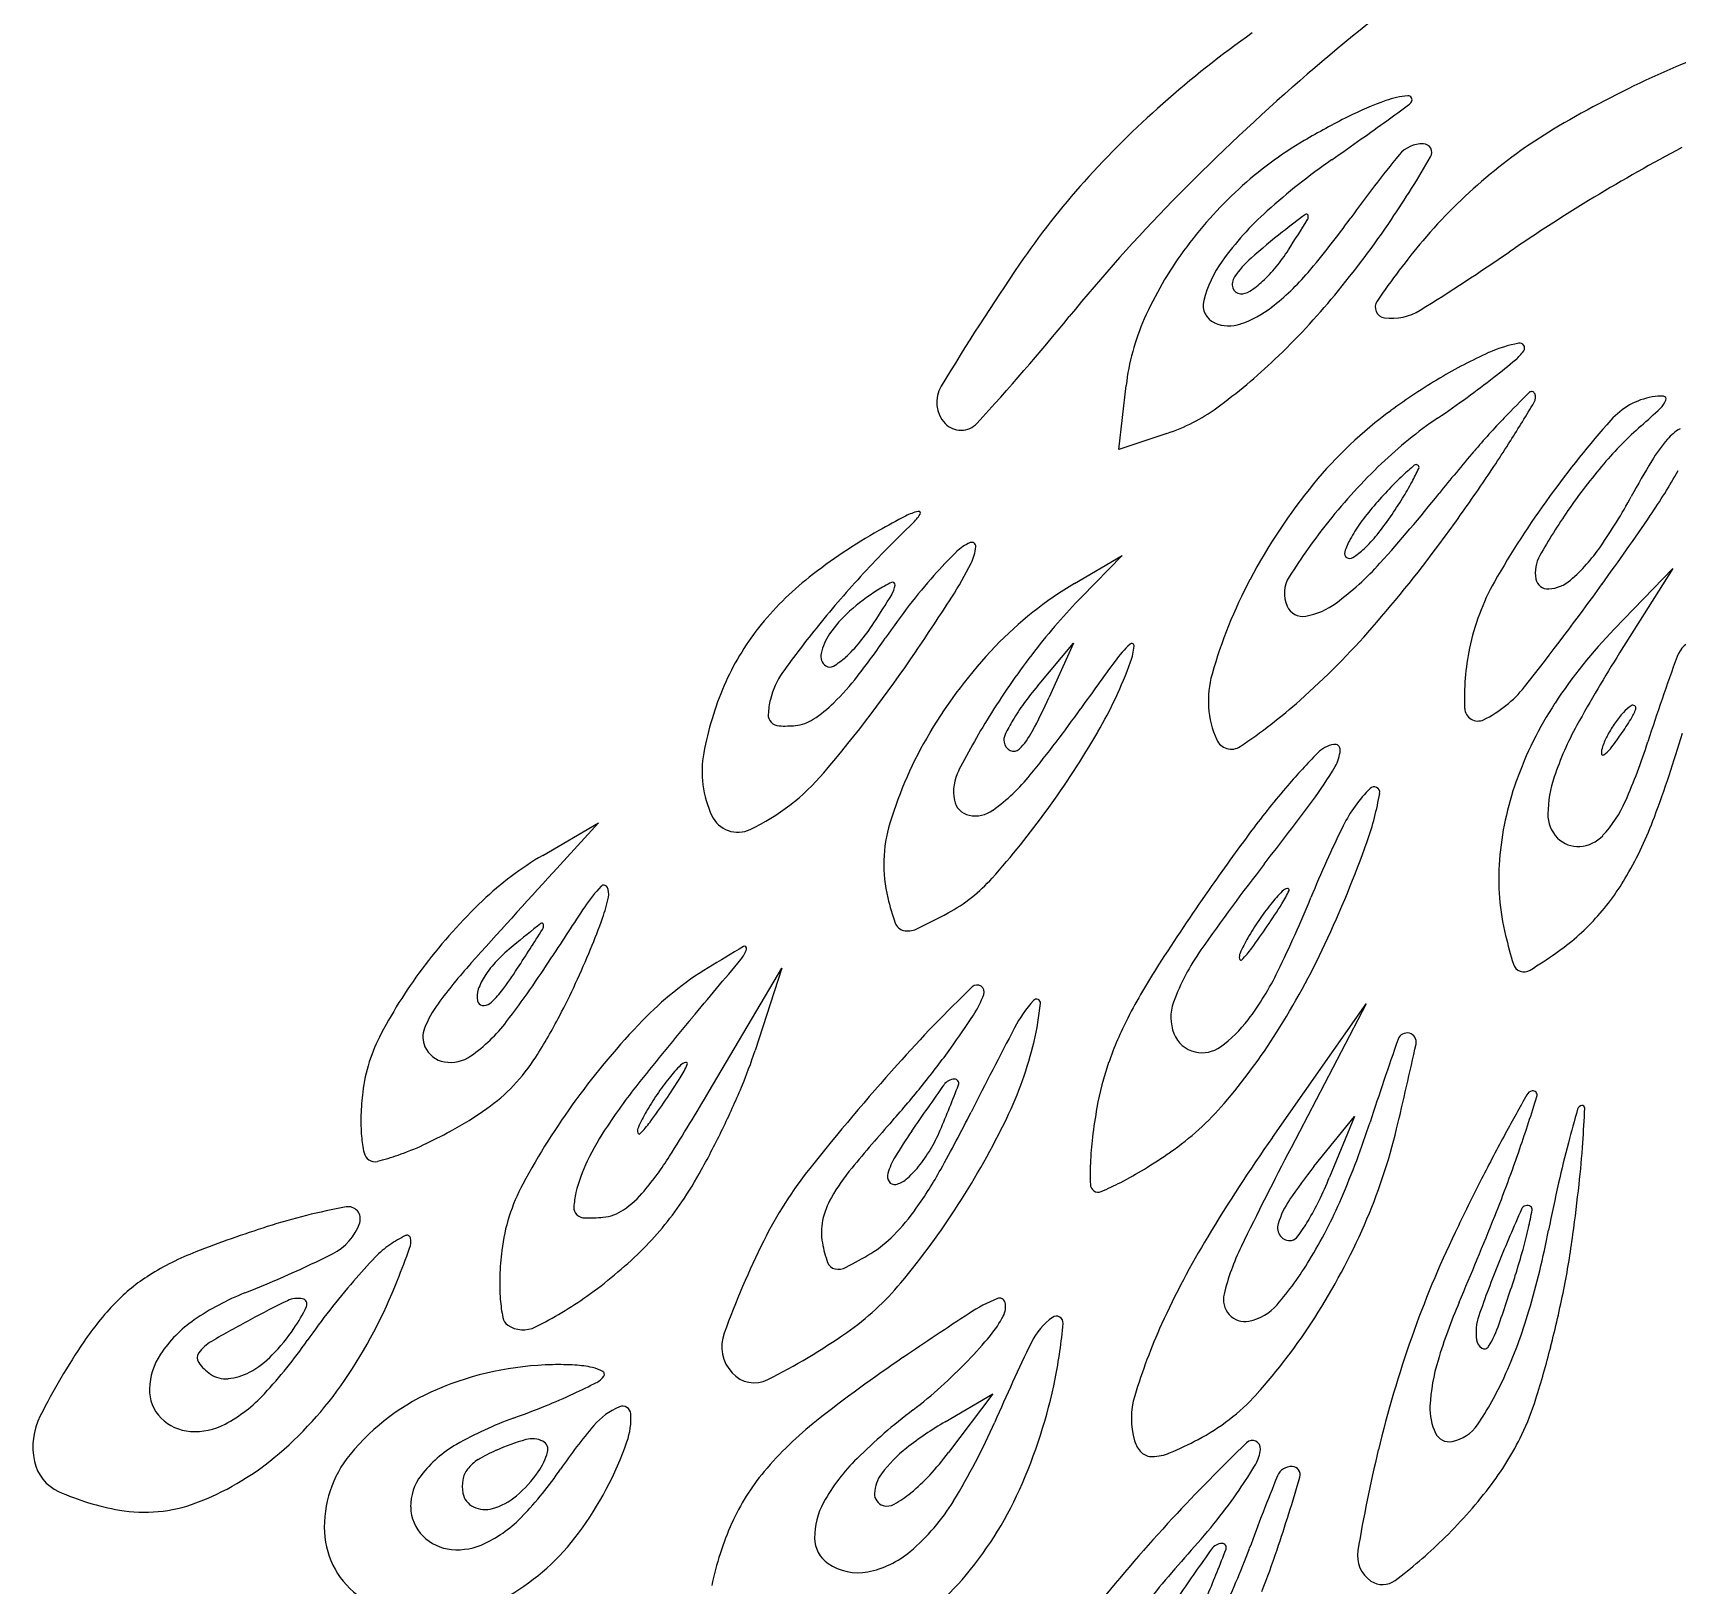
# Model space of a CAD drawing. Header units: millimetres. Extents: x 56222 to 3066687, y -650199 to -121287.
# Drawn here: x 140371.832 to 140376.061, y -185738.383 to -185734.393 of the extents above; entities that cross this region are included whole.
import ezdxf

# ---------------------------------------------------------------- set-up
doc = ezdxf.new("R2010")
doc.units = ezdxf.units.MM
doc.header["$MEASUREMENT"] = 0
doc.layers.add('$TD_AUDIT_GENERATED_(A0BDF17)', color=32, linetype='Continuous', lineweight=30)

msp = doc.modelspace()

# ---------------------------------------------------------------- linework, layer by layer
at = {"layer": '$TD_AUDIT_GENERATED_(A0BDF17)', "linetype": 'Continuous', "lineweight": 25, "ltscale": 2}
for p, q in [((140374.625, -185735.4636), (140374.6437, -185735.2991)), ((140374.7486, -185735.4224), (140374.625, -185735.4636)), ((140374.5111, -185735.8082), (140374.6332, -185735.7361)), ((140374.6332, -185735.7361), (140374.5296, -185735.8423)), ((140375.8988, -185735.9253), (140376.0496, -185735.7692)), ((140376.0496, -185735.7692), (140375.9127, -185735.9866)), ((140374.4157, -185736.0718), (140374.5082, -185735.9616)), ((140374.5082, -185735.9616), (140374.4457, -185736.1002)), ((140373.1434, -185736.5073), (140373.2866, -185736.4237)), ((140373.2866, -185736.4237), (140373.17, -185736.5513)), ((140373.5716, -185737.1131), (140373.7583, -185736.7968)), ((140373.7583, -185736.7968), (140373.6895, -185737.0089)), ((140375.0198, -185737.2322), (140375.2608, -185736.8886)), ((140375.2608, -185736.8886), (140375.0677, -185737.259)), ((140375.1268, -185737.3073), (140375.2308, -185737.1788)), ((140375.2308, -185737.1788), (140375.1667, -185737.3347)), ((140374.1784, -185737.9633), (140374.3006, -185737.8913)), ((140374.3006, -185737.8913), (140374.1868, -185738.0427))]:
    msp.add_line(p, q, dxfattribs=at)
for centre, radius, start, end in [((140378.5668, -185738.5023), 5.2897, 126.9718, 131.3629), ((140376.5043, -185736.5701), 2.6649, 125.1997, 131.5196), ((140377.1028, -185736.9207), 2.6553, 108.7879, 120.4933), ((140378.8328, -185738.8045), 5.6924, 131.3629, 135.6372), ((140375.3867, -185734.7753), 0.2218, 94.8394, 109.8181), ((140375.3688, -185734.5644), 0.0102, 325.6368, 94.8394), ((140376.3953, -185736.447), 2.5005, 131.5197, 138.0403), ((140375.6168, -185735.4141), 0.9008, 109.8181, 116.5702), ((140363.7005, -185718.6209), 19.7684, 305.97785, 306.17999), ((140375.3529, -185734.5535), 0.0294, 306.1798, 325.6366), ((140376.0592, -185736.2985), 1.8897, 116.5702, 120.4497), ((140371.0963, -185728.8085), 7.1793, 305.3352, 305.97783), ((140376.4439, -185735.8019), 1.3569, 120.4934, 139.8376), ((140375.6042, -185735.5246), 0.9919, 120.4497, 132.551), ((140367.8203, -185724.1877), 12.8436, 304.91945, 305.33519), ((140375.4054, -185734.7542), 0.0766, 87.8562, 140.7946), ((140375.4074, -185734.7), 0.0224, 329.9862, 87.8562), ((140376.1748, -185736.155), 1.7514, 124.9194, 131.8468), ((140377.9657, -185736.8428), 3.3808, 140.7946, 144.2664), ((140373.135, -185733.3873), 2.6467, 325.8716, 329.9862), ((140378.1932, -185738.6914), 4.5309, 117.9001, 124.4706), ((140376.031, -185736.1194), 2.0105, 138.0403, 145.7194), ((140375.6574, -185735.5825), 1.0705, 132.5511, 143.9797), ((140377.9305, -185737.922), 4.4302, 135.6372, 140.7952), ((140375.5375, -185735.4434), 0.7962, 131.8468, 144.3366), ((140378.3667, -185739.1587), 5.397, 127.1869, 127.9723), ((140364.7813, -185728.4062), 12.1861, 327.51938, 327.95093), ((140375.1074, -185734.8626), 0.00447, 18.2242, 127.1868), ((140375.0987, -185734.8655), 0.0136, 327.951, 18.2245), ((140373.4633, -185733.6034), 2.1658, 319.5555, 324.2663), ((140373.2242, -185733.4478), 2.539, 320.3937, 325.8717), ((140376.079, -185736.2276), 1.6789, 127.9723, 131.5637), ((140376.8438, -185736.1393), 1.8801, 139.8376, 145.7803), ((140375.5736, -185735.5216), 0.967, 143.9797, 155.9729), ((140375.139, -185735.1675), 0.2621, 131.5637, 145.7303), ((140374.6741, -185734.7038), 0.4589, 320.7449, 327.5194), ((140372.2724, -185730.0672), 5.93, 301.83072, 304.47056), ((140380.0843, -185738.8824), 6.9159, 145.71946, 148.81164), ((140375.1369, -185735.1559), 0.3031, 144.3365, 165.6696), ((140374.759, -185734.7732), 0.3493, 312.4315, 320.7449), ((140374.6383, -185734.605), 0.6218, 307.6279, 319.5555), ((140374.9497, -185735.0386), 0.033, 145.7302, 196.9157), ((140374.9386, -185735.042), 0.0213, 196.9158, 267.4476), ((140374.9394, -185735.0227), 0.0407, 267.4476, 303.4207), ((140374.8159, -185734.8354), 0.265, 303.4206, 312.4316), ((140374.8909, -185735.0931), 0.0491, 165.6697, 246.6309), ((140374.8457, -185734.8741), 0.2822, 289.1355, 307.6279), ((140373.7066, -185733.847), 1.9128, 313.6199, 320.3938), ((140375.3121, -185735.0976), 0.0277, 145.7803, 262.4788), ((140369.6412, -185731.1603), 6.2672, 317.47917, 320.79522), ((140375.2222, -185735.3649), 0.5822, 155.9729, 173.5101), ((140374.908, -185735.0535), 0.0923, 246.631, 289.1355), ((140375.3267, -185734.9873), 0.139, 262.4788, 301.8307), ((140376.0812, -185736.3373), 1.2311, 114.2267, 120.8242), ((140375.7154, -185735.5242), 0.3395, 100.4837, 114.2267), ((140375.5735, -185735.1466), 0.1122, 309.7615, 325.7303), ((140375.6559, -185735.2027), 0.0126, 325.7302, 100.4837), ((140374.0059, -185734.161), 1.479, 306.0931, 313.62), ((140374.1421, -185733.4262), 2.3503, 308.0108, 309.7615), ((140374.2358, -185735.342), 0.0794, 148.8116, 223.5015), ((140376.2719, -185736.6569), 1.6033, 120.8242, 126.2365), ((140374.1544, -185733.4419), 2.3303, 305.8971, 308.0108), ((140375.6865, -185735.3231), 0.00855, 24.0128, 134.3146), ((140374.5993, -185734.975), 0.4716, 288.4517, 306.0932), ((140373.6638, -185732.7641), 3.167, 304.2177, 305.8971), ((140377.5142, -185737.195), 2.6247, 134.3147, 136.3119), ((140370.7227, -185732.3576), 5.7976, 327.86138, 329.01531), ((140375.672, -185735.3296), 0.0245, 329.0154, 24.0127), ((140376.0299, -185735.5118), 0.1865, 100.2298, 138.4013), ((140374.7488, -185734.0161), 1.8465, 311.3201, 313.4079), ((140376.0172, -185735.4411), 0.1147, 85.6682, 100.2299), ((140375.9781, -185735.3157), 0.0577, 313.4079, 338.9622), ((140376.0253, -185735.3339), 0.00715, 338.9621, 85.6682), ((140374.2189, -185735.3581), 0.0561, 223.5016, 317.4792), ((140375.9662, -185736.2398), 1.0861, 126.2365, 140.687), ((140376.0719, -185736.3052), 1.1153, 124.2176, 133.7681), ((140377.1157, -185736.8143), 2.0736, 136.312, 139.5247), ((140377.8331, -185737.1127), 2.5978, 138.4013, 143.9707), ((140372.8503, -185733.6942), 3.2849, 325.4303, 327.8614), ((140376.6, -185736.1218), 0.9571, 131.32, 139.5073), ((140376.3441, -185735.7045), 0.408, 139.0693, 148.7527), ((140376.138, -185735.5258), 0.1352, 121.1178, 139.0693), ((140378.9358, -185738.3676), 4.4664, 139.5247, 141.3347), ((140376.3559, -185736.6017), 1.5259, 133.768, 141.3185), ((140375.9834, -185736.2073), 0.9234, 130.4091, 132.8677), ((140374.6309, -185735.1506), 0.8465, 332.098, 334.7156), ((140375.3897, -185735.5099), 0.00756, 55.7302, 130.4092), ((140375.3902, -185735.5092), 0.00672, 334.7157, 55.7301), ((140376.9744, -185736.4415), 1.4494, 139.5073, 145.5064), ((140377.7955, -185736.5852), 2.1057, 148.7527, 151.6228), ((140374.6919, -185734.7418), 1.5761, 325.5506, 330.4983), ((140376.2748, -185736.4924), 1.4849, 140.6871, 152.1177), ((140376.3418, -185736.5277), 1.4036, 136.7054, 139.0714), ((140375.8555, -185736.0695), 0.7354, 132.8677, 136.7054), ((140374.76, -185735.2189), 0.7004, 328.1303, 332.0979), ((140370.6467, -185732.1757), 5.9611, 323.87407, 325.4302), ((140375.7928, -185736.0516), 0.6769, 139.0713, 143.946), ((140372.322, -185733.0755), 4.004, 317.9761, 321.3347), ((140374.1904, -185734.8648), 1.3711, 325.7302, 328.1303), ((140377.6095, -185736.95), 2.3213, 143.9707, 150.4102), ((140374.7525, -185734.9414), 1.3528, 325.1971, 331.6228), ((140376.0365, -185737.6939), 2.8166, 133.5893, 137.2477), ((140375.2334, -185737.8409), 2.4911, 117.6761, 119.477), ((140374.1354, -185735.7474), 0.1272, 101.9982, 117.6762), ((140374.0062, -185735.5611), 0.1279, 313.5893, 327.3156), ((140374.1099, -185735.6276), 0.00473, 327.3158, 101.9984), ((140376.3634, -185736.6077), 1.5355, 141.3184, 147.8754), ((140375.5208, -185735.8536), 0.3404, 143.9459, 152.098), ((140374.7719, -185735.261), 0.6675, 320.7969, 325.7302), ((140377.0722, -185736.5087), 1.5681, 145.5064, 150.485), ((140368.4274, -185730.4444), 9.173, 324.2062, 325.55057), ((140374.7091, -185736.9133), 1.4256, 119.477, 128.1314), ((140375.4093, -185735.7946), 0.2143, 152.098, 161.5885), ((140375.0147, -185735.4591), 0.3541, 312.8676, 320.7969), ((140372.7595, -185733.7179), 3.3452, 318.8001, 323.8741), ((140375.1193, -185736.6494), 1.2974, 134.6957, 138.3742), ((140374.2872, -185735.8083), 0.1142, 112.8576, 134.6957), ((140374.2468, -185735.7127), 0.0104, 354.3803, 112.8576), ((140374.1372, -185735.7019), 0.1206, 333.431, 354.3803), ((140375.218, -185735.7309), 0.0127, 161.5885, 235.7302), ((140375.0935, -185735.5439), 0.2383, 304.051, 312.8677), ((140375.785, -185735.78), 0.089, 150.485, 190.7301), ((140375.4844, -185735.4501), 0.4616, 310.8689, 325.1971), ((140373.4062, -185735.3363), 0.9379, 327.2729, 333.431), ((140374.7292, -185735.2447), 0.7637, 306.5143, 317.976), ((140375.2189, -185735.7296), 0.0143, 235.7303, 304.0511), ((140374.3079, -185736.4023), 0.7759, 128.1314, 141.7778), ((140375.925, -185737.5908), 2.6647, 137.2477, 141.0614), ((140374.1639, -185736.0761), 0.2974, 114.4746, 122.4763), ((140374.0433, -185735.8113), 0.00636, 353.7103, 114.4746), ((140373.9888, -185735.8053), 0.0611, 328.202, 353.7103), ((140375.2384, -185736.7552), 1.4567, 138.3743, 142.284), ((140374.9941, -185736.6265), 0.9502, 120.5535, 136.3066), ((140376.0689, -185736.3835), 1.252, 152.1177, 164.1285), ((140375.1308, -185735.8338), 0.0801, 147.8753, 204.0128), ((140376.0974, -185736.0914), 0.5824, 150.4102, 168.4067), ((140369.7147, -185731.3726), 7.5859, 321.70501, 324.20621), ((140375.7285, -185735.7907), 0.0315, 190.7302, 273.8316), ((140375.7243, -185735.7273), 0.095, 273.8316, 310.8688), ((140374.3066, -185736.3004), 0.5632, 122.4763, 131.6324), ((140371.0644, -185733.9922), 3.502, 326.804, 328.202), ((140375.529, -185736.9799), 1.8241, 142.284, 145.587), ((140368.5539, -185732.218), 6.7058, 325.83014, 327.27283), ((140375.6884, -185736.9725), 1.6187, 135.7142, 142.262), ((140375.0737, -185735.7101), 0.1846, 279.9823, 306.5144), ((140374.1427, -185736.116), 0.3165, 131.6324, 145.7302), ((140375.0981, -185735.8484), 0.0442, 204.0127, 279.9823), ((140374.2216, -185736.3343), 0.666, 141.7778, 156.6673), ((140375.8395, -185737.5217), 2.5549, 141.0614, 144.4714), ((140374.0036, -185736.0212), 0.1482, 145.7302, 167.0206), ((140372.3821, -185734.8242), 1.9904, 322.1078, 325.587), ((140373.4838, -185735.5751), 0.6108, 321.0306, 326.8039), ((140373.696, -185734.5377), 2.1006, 311.6101, 318.8001), ((140376.8345, -185736.8291), 1.3009, 135.9947, 146.7446), ((140373.8887, -185735.9947), 0.0303, 167.0205, 235.7302), ((140371.0821, -185733.9342), 3.6502, 319.7004, 325.8301), ((140373.7047, -185735.7539), 0.3266, 311.806, 321.0307), ((140375.1975, -185736.8208), 1.2316, 136.3067, 149.2758), ((140375.9593, -185737.1822), 1.9613, 142.262, 147.932), ((140374.868, -185736.193), 0.3136, 133.0908, 143.7426), ((140374.658, -185735.9685), 0.00623, 354.724, 133.0906), ((140374.5018, -185735.9541), 0.1631, 340.0065, 354.7241), ((140376.1548, -185736.1032), 0.6411, 168.4066, 182.3368), ((140379.0692, -185737.974), 3.7301, 147.8043, 151.1222), ((140376.1239, -185736.0188), 0.0674, 104.1606, 159.8999), ((140373.8818, -185736.0049), 0.018, 235.7302, 300.6779), ((140373.7885, -185735.8475), 0.201, 300.678, 311.8059), ((140382.4023, -185741.7189), 9.6571, 143.74273, 144.63654), ((140373.599, -185735.6256), 1.1238, 329.8599, 340.0065), ((140381.3339, -185737.9254), 5.6153, 159.8998, 162.27), ((140374.3486, -185736.3891), 0.8044, 156.6673, 169.5923), ((140373.9204, -185736.1514), 0.1967, 144.4714, 166.7238), ((140373.4316, -185735.641), 0.6605, 314.1888, 322.1078), ((140375.0474, -185736.6014), 0.8243, 140.0253, 143.9698), ((140375.1029, -185736.1088), 0.2478, 164.1285, 204.0127), ((140375.4314, -185735.8866), 0.3019, 295.8135, 321.705), ((140373.9463, -185736.1575), 0.2234, 166.7238, 176.6911), ((140373.6393, -185735.8546), 0.3626, 303.4567, 314.1888), ((140374.8404, -185736.4508), 0.5683, 143.9698, 149.1821), ((140373.0319, -185735.4631), 1.5507, 332.0982, 335.7394), ((140374.158, -185735.0579), 1.4049, 303.6707, 311.6101), ((140376.5325, -185736.6311), 0.9398, 146.7447, 160.4616), ((140373.7501, -185736.1462), 0.0269, 176.691, 224.019), ((140373.7842, -185736.0739), 0.0997, 275.4204, 303.4566), ((140376.018, -185737.219), 2.0306, 147.932, 152.7341), ((140374.7817, -185736.4158), 0.5, 149.1821, 154.0082), ((140371.9023, -185734.267), 3.2185, 320.8233, 324.6366), ((140375.5481, -185736.1279), 0.0338, 182.3368, 295.8135), ((140376.1307, -185736.3268), 0.2799, 138.0715, 145.0226), ((140375.2582, -185735.7358), 0.8029, 325.0226, 328.3214), ((140376.0012, -185736.2104), 0.1058, 123.7023, 138.0715), ((140375.8224, -185736.0839), 0.14, 328.3214, 340.3359), ((140375.9469, -185736.129), 0.00801, 54.1442, 123.7023), ((140375.9473, -185736.1285), 0.00738, 340.3358, 54.1442), ((140373.7529, -185736.1435), 0.0307, 224.019, 267.2508), ((140373.7656, -185735.878), 0.2965, 267.2508, 275.4204), ((140375.0458, -185736.7307), 1.0551, 149.2759, 163.1122), ((140374.3601, -185736.2103), 0.0309, 154.0081, 190.7302), ((140374.2351, -185736.1002), 0.1892, 314.9602, 332.0982), ((140372.5588, -185735.0217), 2.3266, 323.9723, 329.8598), ((140376.5068, -185736.5608), 0.8038, 151.1221, 161.4838), ((140376.0797, -185736.3029), 0.2239, 151.7831, 160.3359), ((140376.1524, -185736.3419), 0.3064, 145.0226, 151.7832), ((140375.1853, -185735.6847), 0.8919, 322.0839, 325.0225), ((140372.7575, -185735.2015), 3.462, 339.5897, 343.3594), ((140373.8196, -185736.2919), 0.2665, 169.5923, 205.1456), ((140374.3599, -185736.2103), 0.0307, 190.7302, 242.8603), ((140374.3549, -185736.2201), 0.0197, 242.8603, 314.9602), ((140374.9141, -185736.193), 0.0411, 204.0128, 303.6707), ((140376.3382, -185737.4254), 1.6855, 135.525, 139.3413), ((140375.1929, -185736.3009), 0.0805, 100.7302, 135.525), ((140375.1805, -185736.2355), 0.0139, 355.1659, 100.7302), ((140375.0937, -185736.2281), 0.101, 329.7933, 355.166), ((140375.9182, -185736.2452), 0.0524, 160.336, 180.2644), ((140375.8697, -185736.2454), 0.00391, 180.2642, 303.702), ((140375.8314, -185736.188), 0.0729, 303.7023, 322.0838), ((140374.4897, -185735.7372), 1.5702, 336.3395, 342.2699), ((140374.3839, -185735.8149), 0.9223, 323.2168, 329.7932), ((140373.4327, -185735.9276), 0.5681, 295.4714, 319.7003), ((140374.3187, -185736.3432), 0.1188, 152.7341, 190.7301), ((140374.0023, -185735.9782), 0.5096, 305.9354, 320.8233), ((140376.7189, -185737.7524), 2.1874, 139.3413, 143.2462), ((140376.3887, -185736.58), 0.7872, 160.4616, 175.5457), ((140376.0462, -185736.4065), 0.3181, 161.4838, 178.8829), ((140374.2499, -185736.3562), 0.0488, 190.7302, 258.0751), ((140366.4933, -185729.9156), 10.7744, 322.13088, 323.21674), ((140375.5272, -185736.592), 0.3628, 134.9088, 153.6417), ((140374.5837, -185736.2287), 0.7219, 340.3856, 350.5078), ((140375.2813, -185736.3453), 0.0146, 350.5077, 134.9088), ((140375.6397, -185736.241), 0.3147, 316.8172, 336.3395), ((140373.6452, -185736.3738), 0.0739, 205.1456, 295.4714), ((140374.2558, -185736.3281), 0.0775, 258.0751, 305.9353), ((140372.5994, -185735.0512), 2.2765, 318.2985, 323.9722), ((140375.8143, -185736.402), 0.0861, 178.8828, 224.8295), ((140375.0679, -185736.0612), 0.9968, 330.065, 339.5897), ((140374.3864, -185736.5305), 0.366, 163.1122, 193.5855), ((140379.4845, -185739.8178), 5.6392, 143.2463, 145.1716), ((140377.6793, -185737.6583), 2.7646, 153.6417, 157.8346), ((140375.8044, -185736.3956), 0.0889, 274.0428, 316.8172), ((140372.4489, -185735.4679), 2.9882, 334.9094, 340.3856), ((140375.8054, -185736.4108), 0.0736, 224.8295, 274.0428), ((140373.564, -185737.228), 0.8345, 120.2659, 133.6271), ((140379.2777, -185739.8569), 5.4203, 142.1308, 145.028), ((140376.2221, -185736.5671), 0.6201, 175.5457, 193.5854), ((140397.0303, -185758.3599), 32.3254, 137.57242, 138.13208), ((140373.3005, -185736.5928), 0.00926, 28.1231, 136.621), ((140373.9872, -185736.2877), 0.4177, 298.3858, 318.2985), ((140375.3883, -185736.2457), 0.6271, 317.5601, 330.0649), ((140373.9484, -185737.6314), 1.3917, 133.6271, 142.736), ((140373.589, -185736.8654), 0.4061, 136.6209, 146.2023), ((140372.9306, -185736.5361), 0.3898, 340.1423, 348.4198), ((140373.2747, -185736.6066), 0.0386, 348.4198, 28.123), ((140374.6309, -185736.4714), 0.6175, 193.5856, 199.8483), ((140380.5186, -185740.5373), 6.8989, 145.17168, 147.08669), ((140375.308, -185736.8637), 0.3727, 134.828, 141.6312), ((140372.3252, -185735.4771), 3.0167, 333.89, 337.8346), ((140374.8357, -185736.4993), 0.2472, 327.5836, 336.6324), ((140375.0641, -185736.6183), 0.0267, 102.403, 134.8281), ((140375.0592, -185736.5959), 0.00369, 336.6325, 102.4031), ((140380.0544, -185741.1932), 8.1864, 146.20231, 147.28106), ((140371.4705, -185736.0088), 1.9422, 337.6254, 340.1424), ((140373.3262, -185735.0647), 1.8079, 295.4747, 298.3858), ((140375.5909, -185737.0877), 0.7335, 141.6312, 145.7301), ((140373.2445, -185735.4889), 2.1321, 325.7302, 327.5836), ((140375.3952, -185736.252), 0.6178, 304.9135, 317.56), ((140378.5414, -185743.4709), 8.6762, 128.51339, 129.11568), ((140353.3939, -185724.0024), 23.4775, 326.97672, 327.26595), ((140373.1413, -185736.6854), 0.00422, 10.7303, 128.5135), ((140373.1279, -185736.6879), 0.0179, 327.2658, 10.7302), ((140374.0785, -185736.6708), 0.0302, 199.8482, 255.9624), ((140374.083, -185736.6529), 0.0486, 255.9624, 295.4747), ((140375.5909, -185737.0877), 0.7335, 145.7303, 149.8292), ((140373.2445, -185735.4888), 2.1321, 323.8768, 325.7302), ((140373.3679, -185737.1084), 0.4758, 129.1157, 136.0036), ((140371.2373, -185735.9128), 2.1944, 335.1193, 337.6255), ((140375.7605, -185740.3538), 4.1787, 120.1839, 121.6318), ((140373.5914, -185736.7235), 0.08, 320.1957, 342.1539), ((140373.6623, -185736.7464), 0.0055, 342.1542, 120.1841), ((140375.3208, -185737.0891), 0.5916, 145.0281, 159.795), ((140375.279, -185736.9063), 0.3727, 149.8292, 156.6324), ((140374.767, -185736.6), 0.2472, 314.828, 323.8768), ((140373.2991, -185735.866), 2.0493, 327.6444, 334.9093), ((140376.8665, -185736.4113), 1.283, 193.5855, 197.0081), ((140373.8721, -185737.5733), 1.2958, 142.736, 152.0122), ((140373.9862, -185737.7069), 1.3806, 138.1321, 143.6491), ((140373.2093, -185736.9553), 0.2554, 136.0037, 146.9768), ((140371.0723, -185735.4227), 2.4896, 322.6123, 327.2811), ((140342.521, -185710.8327), 40.5238, 319.91978, 320.19572), ((140376.0598, -185737.6513), 1.5876, 147.0868, 152.7877), ((140374.9614, -185736.7691), 0.0267, 156.6323, 189.0574), ((140374.9387, -185736.7727), 0.00369, 189.0573, 314.8279), ((140375.6664, -185736.7784), 0.028, 197.0081, 250.4917), ((140374.9216, -185735.5734), 1.4452, 301.771, 304.9134), ((140373.1342, -185736.9065), 0.1659, 146.9767, 160.5845), ((140372.1297, -185736.1804), 1.1318, 323.3544, 326.9768), ((140371.4128, -185735.9942), 2.0009, 332.4334, 335.1193), ((140374.0213, -185737.5304), 0.8627, 121.6318, 136.041), ((140374.3315, -185736.4604), 0.7824, 323.13, 333.89), ((140375.6669, -185736.7769), 0.0297, 250.4918, 301.771), ((140373.0316, -185736.8704), 0.0571, 160.5844, 190.7302), ((140372.8953, -185736.7499), 0.1775, 309.1156, 323.3545), ((140376.7288, -185739.4343), 3.5856, 133.7767, 138.2207), ((140374.2606, -185736.8585), 0.0182, 339.7476, 133.7768), ((140374.0265, -185736.7721), 0.2677, 326.9351, 339.7475), ((140374.6692, -185737.1151), 0.3531, 138.2824, 152.2384), ((140374.4132, -185736.8869), 0.0102, 354.2711, 138.2824), ((140373.0988, -185737.0537), 0.2787, 143.6491, 158.4817), ((140372.9901, -185736.8782), 0.0149, 190.7302, 260.9324), ((140372.9917, -185736.8684), 0.0248, 260.9324, 309.1158), ((140371.9505, -185736.2749), 1.3943, 327.4286, 332.4334), ((140372.5346, -185735.8008), 2.0479, 324.0753, 326.9351), ((140373.6832, -185736.8136), 0.7438, 346.6284, 354.2711), ((140374.8716, -185736.9238), 0.1129, 159.7951, 201.5867), ((140372.8966, -185736.974), 0.0614, 158.4817, 204.0127), ((140372.7156, -185736.6784), 0.4215, 305.2454, 322.6124), ((140374.8051, -185738.2862), 1.9515, 136.041, 143.8689), ((140379.4645, -185741.9203), 7.7593, 139.91973, 141.48365), ((140387.2749, -185743.7505), 14.5985, 152.23842, 153.19456), ((140375.4413, -185737.3333), 0.8921, 152.7877, 160.7885), ((140374.6933, -185736.7318), 0.33, 305.8756, 323.13), ((140373.6962, -185736.1176), 1.5793, 319.4236, 327.6443), ((140375.3661, -185736.988), 0.0244, 75.3495, 160.7623), ((140375.3663, -185736.9871), 0.0235, 347.6908, 75.3495), ((140373.1088, -185737.1677), 0.4314, 152.0122, 173.0746), ((140372.9022, -185736.9716), 0.0675, 204.0127, 260.2642), ((140372.3137, -185735.6408), 2.3207, 321.1405, 324.0753), ((140373.4695, -185736.7628), 0.9635, 334.1736, 346.6284), ((140374.8389, -185736.9367), 0.0778, 201.5868, 256.7238), ((140374.8396, -185736.934), 0.0805, 256.7238, 305.8756), ((140385.6508, -185740.5772), 10.9174, 160.76225, 161.93979), ((140364.8078, -185734.6832), 10.8304, 346.50646, 347.69087), ((140372.9062, -185736.9482), 0.0912, 260.2641, 305.2455), ((140372.7112, -185736.7609), 0.4917, 316.5365, 327.4285), ((140373.7606, -185737.3109), 0.3727, 134.828, 141.6312), ((140373.2883, -185736.9465), 0.2472, 327.5836, 336.6324), ((140373.5167, -185737.0655), 0.0267, 102.403, 134.8281), ((140373.5118, -185737.0431), 0.00369, 336.6325, 102.4031), ((140372.5694, -185736.6457), 1.1775, 337.1492, 342.0342), ((140378.5632, -185741.0733), 6.0455, 138.22065, 141.52318), ((140375.3106, -185737.2877), 0.7538, 160.7884, 169.8669), ((140374.6881, -185738.1187), 1.6547, 141.4836, 146.4048), ((140374.0435, -185737.5349), 0.7335, 141.6312, 145.7301), ((140371.6971, -185735.9361), 2.1321, 325.7302, 327.5836), ((140374.2032, -185737.1167), 0.0342, 91.8496, 144.4515), ((140374.2024, -185737.0934), 0.0109, 338.9258, 91.8495), ((140373.3488, -185737.1968), 0.6732, 173.0745, 178.1597), ((140372.7433, -185736.7913), 0.4474, 304.9976, 316.5366), ((140374.0435, -185737.5349), 0.7335, 145.7303, 149.8292), ((140367.5945, -185733.5847), 6.9409, 327.82642, 329.44534), ((140371.5721, -185736.2254), 2.2598, 334.1501, 337.1492), ((140372.1623, -185735.5188), 2.5152, 318.3776, 321.1405), ((140379.4707, -185740.8808), 6.5085, 144.4514, 145.73023), ((140370.6593, -185735.7281), 3.808, 337.0402, 338.9258), ((140385.0574, -185742.3491), 10.7408, 150.88273, 151.48571), ((140371.3199, -185735.7655), 4.5869, 340.9742, 342.7347), ((140375.6912, -185737.1322), 0.0198, 100.7302, 150.8827), ((140375.6896, -185737.1236), 0.011, 342.7347, 100.7302), ((140373.1248, -185737.1896), 0.4491, 178.1598, 185.0472), ((140372.4229, -185736.3336), 1.0062, 298.7012, 304.9976), ((140374.756, -185738.2504), 1.8908, 143.8688, 151.6358), ((140373.7316, -185737.3535), 0.3727, 149.8292, 156.6324), ((140371.6971, -185735.9361), 2.1321, 323.8768, 325.7302), ((140370.5379, -185735.2941), 4.1535, 330.893, 333.1946), ((140375.9232, -185737.3972), 1.376, 169.8669, 173.0842), ((140374.3391, -185736.6681), 0.7329, 304.8282, 319.4236), ((140380.9362, -185738.6158), 5.3341, 164.1608, 165.1206), ((140375.818, -185737.1637), 0.0138, 100.7304, 164.1609), ((140375.8166, -185737.1567), 0.00672, 357.141, 100.7302), ((140370.9676, -185736.9146), 4.8618, 356.0943, 357.141), ((140372.3478, -185736.1965), 1.1625, 294.8344, 298.7013), ((140373.9882, -185737.6538), 0.8146, 146.4047, 153.7352), ((140373.414, -185737.2163), 0.0267, 156.6323, 189.0574), ((140373.2196, -185737.0472), 0.2472, 314.828, 323.8768), ((140371.5912, -185736.2346), 2.2386, 331.1447, 334.15), ((140377.3736, -185740.1493), 4.4562, 138.3776, 140.442), ((140375.2323, -185737.9928), 1.3796, 145.7302, 149.008), ((140373.7834, -185737.0516), 0.4151, 329.3242, 337.0402), ((140372.4426, -185736.2659), 2.1043, 327.2283, 334.1736), ((140373.0887, -185736.4809), 2.2957, 336.7231, 341.9398), ((140373.9077, -185736.8668), 1.4722, 336.3743, 346.5065), ((140373.0309, -185737.1979), 0.3548, 185.0472, 192.0294), ((140372.5333, -185736.5974), 0.7208, 289.3025, 294.8344), ((140373.3913, -185737.2199), 0.00369, 189.0573, 314.8279), ((140375.3595, -185737.3289), 0.8082, 173.0841, 177.8766), ((140378.6889, -185739.8045), 4.4809, 144.967, 148.8664), ((140384.6804, -185742.2682), 10.8395, 152.47604, 153.98129), ((140379.5908, -185739.3792), 4.5196, 151.4858, 153.1627), ((140372.0049, -185736.0017), 3.8624, 338.223, 340.9742), ((140378.3593, -185737.9311), 2.6678, 165.1206, 167.4007), ((140373.2427, -185737.0699), 2.5814, 353.7006, 356.0943), ((140372.7122, -185737.2658), 0.029, 192.0294, 235.7302), ((140372.7115, -185737.2669), 0.0277, 235.7303, 284.328), ((140372.5598, -185736.6731), 0.6405, 284.3279, 289.3025), ((140373.5977, -185737.4611), 0.379, 153.7351, 166.7239), ((140372.7907, -185736.8535), 0.802, 319.9038, 327.8265), ((140374.2094, -185737.3783), 0.1864, 149.0079, 163.3525), ((140373.836, -185737.0828), 0.3539, 320.6281, 329.3241), ((140375.3545, -185737.3287), 0.8032, 177.8765, 181.739), ((140373.9298, -185736.0799), 1.4495, 301.6583, 304.8282), ((140372.6125, -185736.7974), 1.0725, 325.9335, 331.1446), ((140374.657, -185737.9687), 1.0559, 141.5231, 153.5348), ((140374.3553, -185737.656), 0.5413, 140.442, 150.1911), ((140374.0546, -185737.3321), 0.0248, 163.3525, 213.8535), ((140374.0406, -185737.2971), 0.0569, 280.7302, 311.1765), ((140373.8966, -185737.1326), 0.2755, 311.1766, 320.628), ((140373.2228, -185736.7889), 1.0806, 324.6286, 330.893), ((140374.253, -185736.604), 0.8338, 296.8621, 301.6582), ((140376.0697, -185738.0704), 1.213, 141.0167, 146.0039), ((140374.2031, -185736.9385), 1.0419, 334.0272, 337.6528), ((140382.9663, -185741.087), 8.3026, 153.1628, 154.22643), ((140373.5141, -185737.5799), 0.4794, 151.6358, 173.1756), ((140373.4344, -185737.4226), 0.2112, 166.7239, 177.0283), ((140373.196, -185737.1948), 0.2721, 304.8238, 319.9038), ((140374.0627, -185737.4884), 0.204, 150.1911, 167.9424), ((140374.048, -185737.3364), 0.0169, 213.8535, 280.7302), ((140374.5723, -185737.3524), 0.0206, 181.7391, 235.7302), ((140374.5716, -185737.3535), 0.0194, 235.7302, 293.0452), ((140374.2516, -185736.6013), 0.8368, 293.0452, 296.8621), ((140380.6246, -185738.4375), 4.989, 167.4008, 168.8279), ((140370.5148, -185736.7687), 5.3259, 352.3081, 353.7006), ((140372.9387, -185739.0453), 1.6619, 100.4417, 107.64), ((140372.6432, -185737.4416), 0.0312, 341.2117, 100.4416), ((140373.2477, -185737.4129), 0.0243, 177.0282, 227.584), ((140373.2878, -185737.3268), 0.1113, 275.4203, 304.8239), ((140372.8192, -185736.9372), 0.8229, 314.3844, 325.9335), ((140373.6304, -185737.0782), 0.5807, 315.7696, 324.6287), ((140372.4838, -185736.2924), 2.0553, 320.2773, 327.2284), ((140375.2551, -185737.5211), 0.2304, 146.0038, 163.0716), ((140374.5413, -185737.1033), 0.6657, 328.9555, 334.0272), ((140374.0195, -185736.8813), 1.2824, 328.6557, 336.7231), ((140379.7795, -185739.2488), 4.5081, 156.0204, 157.9169), ((140375.675, -185737.4231), 0.0159, 55.7302, 156.0206), ((140374.1593, -185737.1286), 1.5558, 347.5176, 349.2415), ((140375.6789, -185737.4174), 0.00897, 349.2415, 55.7303), ((140373.3709, -185740.4043), 3.0879, 107.6401, 111.2634), ((140372.541, -185737.4068), 0.1391, 296.5403, 341.2116), ((140373.2533, -185737.4068), 0.0326, 227.5841, 268.8172), ((140373.2608, -185737.0418), 0.3976, 268.8171, 275.4204), ((140374.0061, -185737.4763), 0.1462, 167.9425, 190.7302), ((140375.0685, -185737.4643), 0.0355, 163.0715, 217.7705), ((140374.5872, -185737.1309), 0.6122, 324.5062, 328.9554), ((140373.6704, -185736.763), 1.7312, 327.4016, 336.3743), ((140365.7424, -185733.4998), 10.6061, 336.9283, 338.22294), ((140374.6631, -185737.2402), 1.0398, 344.3803, 347.5176), ((140373.3921, -185737.009), 2.3833, 343.6889, 348.8279), ((140372.8826, -185737.7026), 0.2352, 124.2214, 136.3691), ((140372.9433, -185737.7918), 0.3432, 116.5065, 124.2213), ((140372.7942, -185737.4927), 0.00895, 12.2125, 116.5064), ((140372.7566, -185737.5008), 0.0474, 340.0563, 12.2126), ((140375.7482, -185738.512), 2.2749, 153.5348, 160.0339), ((140374.2042, -185737.4388), 0.3478, 190.7302, 199.3244), ((140373.8318, -185737.2743), 0.2996, 301.2347, 315.7697), ((140376.717, -185738.6134), 2.1772, 148.8664, 155.5574), ((140375.4798, -185737.777), 0.6012, 153.9813, 166.3483), ((140375.0637, -185737.4681), 0.0293, 217.7706, 280.7302), ((140375.0642, -185737.4711), 0.0262, 280.7303, 324.5062), ((140377.826, -185738.605), 2.5943, 154.2264, 160.6616), ((140373.5241, -185737.1752), 2.2893, 348.7129, 352.3081), ((140372.5063, -185738.1825), 0.7038, 111.2634, 122.1257), ((140371.3276, -185734.9774), 2.8547, 291.5687, 296.5402), ((140373.9086, -185738.6806), 1.6527, 136.369, 139.2509), ((140369.8135, -185736.4329), 3.1782, 338.4732, 340.0564), ((140373.8211, -185737.6166), 0.7886, 173.1756, 177.9815), ((140372.6065, -185736.7198), 1.1271, 305.2614, 314.3845), ((140373.8997, -185737.5455), 0.0252, 199.3245, 257.7978), ((140373.4155, -185736.5879), 1.1023, 297.4405, 301.2347), ((140374.3697, -185737.0946), 0.8724, 319.3759, 328.6557), ((140378.2302, -185738.6202), 2.8362, 157.9169, 160.8684), ((140373.8017, -185736.9993), 1.9343, 342.4088, 344.3802), ((140372.3796, -185737.9808), 0.4657, 122.1256, 136.1408), ((140373.5507, -185737.6071), 0.518, 177.9816, 184.5667), ((140373.9036, -185737.5278), 0.0433, 257.7977, 297.4404), ((140371.0252, -185736.1191), 4.8469, 340.8196, 342.4087), ((140372.6157, -185738.2361), 0.6494, 111.5686, 124.5869), ((140374.0795, -185738.8279), 1.8783, 139.2508, 142.1842), ((140371.5438, -185737.1154), 1.3182, 325.7715, 338.4731), ((140372.6695, -185736.8089), 1.018, 296.5718, 305.2615), ((140373.5229, -185737.1557), 0.7044, 304.8282, 320.2773), ((140374.9515, -185737.6487), 0.0576, 166.3483, 222.4391), ((140372.973, -185737.0652), 2.8512, 345.6634, 348.713), ((140372.5856, -185738.1788), 0.7514, 136.1408, 145.9352), ((140373.4132, -185739.5923), 2.15, 115.52, 118.3858), ((140372.5135, -185737.7078), 0.0618, 78.3729, 115.52), ((140372.1686, -185737.4957), 0.4052, 325.7303, 335.0128), ((140372.5231, -185737.661), 0.014, 335.0129, 78.373), ((140374.1584, -185738.8891), 1.9782, 142.1842, 145.0058), ((140373.4504, -185737.6151), 0.4174, 184.5667, 191.104), ((140374.4793, -185738.0501), 0.4368, 112.4354, 123.2201), ((140374.3181, -185737.6597), 0.0145, 13.0432, 112.4354), ((140374.2827, -185737.6679), 0.0509, 332.4982, 13.0432), ((140374.9361, -185737.5804), 0.1262, 280.7302, 319.3758), ((140376.8769, -185738.2425), 1.4964, 156.9283, 163.0167), ((140374.4648, -185737.323), 1.2655, 335.4354, 343.6889), ((140372.4339, -185737.9724), 0.329, 124.5869, 146.2397), ((140374.0099, -185740.6967), 3.4053, 118.3859, 120.3125), ((140372.0965, -185737.4466), 0.4924, 315.5504, 325.7302), ((140373.0704, -185737.6897), 0.0301, 191.1039, 235.7302), ((140373.0932, -185737.6562), 0.0707, 235.7302, 296.5719), ((140380.6538, -185747.4784), 11.707, 123.22014, 124.21639), ((140374.0763, -185737.5605), 0.2836, 320.3331, 332.4982), ((140374.5541, -185737.8343), 0.1713, 125.5902, 154.1266), ((140374.4644, -185737.709), 0.0173, 355.0989, 125.5902), ((140373.2259, -185737.6028), 1.2603, 348.5646, 355.0989), ((140376.0607, -185738.3151), 1.4563, 155.5574, 163.2889), ((140374.9494, -185737.6507), 0.0547, 222.4391, 280.7302), ((140373.8615, -185736.8852), 1.5044, 317.955, 327.4016), ((140375.6739, -185737.7335), 0.1305, 160.8684, 188.4977), ((140375.3024, -185737.6069), 0.3183, 329.2204, 340.8195), ((140373.4098, -185738.736), 1.7463, 145.9352, 153.1791), ((140372.345, -185737.849), 0.1066, 120.3126, 143.8539), ((140371.4729, -185737.0092), 1.2999, 317.2594, 325.0058), ((140373.7052, -185737.7697), 0.1012, 160.0338, 222.1565), ((140372.961, -185736.3481), 1.6882, 296.8158, 304.8282), ((140373.3895, -185736.991), 1.1758, 316.1043, 320.3331), ((140379.4689, -185740.218), 5.6337, 154.1265, 156.4155), ((140378.2201, -185738.7433), 3.012, 160.6615, 166.4151), ((140375.5752, -185737.7482), 0.0306, 188.4977, 236.8971), ((140372.3002, -185737.883), 0.1682, 146.2397, 178.4312), ((140372.2764, -185737.7988), 0.0216, 143.8539, 215.3434), ((140372.2706, -185737.6174), 0.2485, 298.5721, 315.5503), ((140376.3326, -185741.1239), 4.0225, 124.2164, 128.1499), ((140373.2752, -185736.881), 1.3344, 311.9586, 316.1043), ((140375.9114, -185737.9477), 0.4869, 163.0166, 177.0756), ((140375.5652, -185737.7634), 0.0124, 236.8972, 329.2203), ((140373.2529, -185737.1367), 2.5624, 342.5667, 345.6635), ((140372.3557, -185737.7426), 0.1188, 215.3433, 235.7302), ((140372.3278, -185737.7834), 0.0694, 235.7302, 275.4852), ((140372.3207, -185737.7095), 0.1436, 275.4853, 298.572), ((140373.1854, -185738.6202), 0.8038, 91.1834, 112.9579), ((140373.1839, -185738.548), 0.7316, 86.6781, 91.1835), ((140373.2101, -185738.0978), 0.2807, 77.4664, 86.678), ((140373.2482, -185737.9264), 0.1051, 61.9757, 77.4664), ((140373.2593, -185737.8177), 0.0499, 297.2499, 325.7303), ((140373.2936, -185737.841), 0.00842, 325.7302, 61.9757), ((140373.6876, -185737.7856), 0.0775, 222.1565, 296.8157), ((140373.1441, -185737.5863), 1.3438, 335.7533, 348.5646), ((140374.8516, -185737.4998), 0.8402, 325.8817, 335.4353), ((140372.2347, -185737.8812), 0.1027, 178.4313, 224.9765), ((140372.1482, -185737.6331), 0.3805, 297.9238, 317.2594), ((140371.8452, -185737.3205), 0.9537, 309.5816, 325.7716), ((140373.1001, -185738.4186), 0.5849, 112.958, 140.5884), ((140372.5774, -185736.5042), 1.5298, 292.0034, 294.9748), ((140372.5257, -185736.3934), 1.652, 294.9748, 297.2498), ((140373.3912, -185737.01), 1.161, 307.3565, 311.9585), ((140374.5821, -185737.5351), 0.5341, 297.4987, 317.9549), ((140372.2906, -185735.7946), 2.2951, 289.8108, 292.0034), ((140373.4071, -185738.0856), 0.1738, 112.391, 139.6349), ((140373.3489, -185737.9442), 0.0209, 3.9014, 112.391), ((140375.024, -185739.149), 1.53, 127.3564, 134.4934), ((140374.863, -185737.9555), 0.2058, 163.2888, 196.0401), ((140375.5679, -185737.9301), 0.143, 177.0755, 205.9113), ((140375.0489, -185737.7007), 0.6798, 334.2586, 342.5668), ((140372.0099, -185738.0282), 0.1776, 153.1791, 191.9844), ((140372.2457, -185737.8702), 0.1182, 224.9765, 265.9906), ((140372.249, -185737.8234), 0.1652, 265.9906, 297.9239), ((140373.3844, -185738.8308), 0.9321, 109.8108, 119.7545), ((140374.2844, -185738.8312), 1.3251, 139.6349, 145.7302), ((140373.1896, -185737.9551), 0.1806, 340.7341, 3.9013), ((140374.4109, -185738.6775), 0.9116, 128.1498, 139.9912), ((140374.6539, -185738.7693), 0.9358, 120.5398, 127.8927), ((140372.7921, -185737.3032), 1.6516, 328.4892, 336.4155), ((140375.4629, -185737.9139), 0.1018, 280.7302, 325.8816), ((140373.0744, -185738.2886), 0.3075, 119.7545, 142.4836), ((140373.2562, -185738.5662), 0.5784, 105.6447, 113.7451), ((140373.1166, -185738.0675), 0.0606, 63.1468, 105.6447), ((140373.1331, -185738.0348), 0.0239, 343.8809, 63.1468), ((140372.5238, -185737.7224), 0.8859, 323.4578, 340.7341), ((140374.7287, -185737.9941), 0.066, 196.04, 226.5097), ((140374.3468, -185737.0831), 1.0437, 293.0615, 297.4986), ((140378.1407, -185741.3376), 4.6023, 133.8274, 137.215), ((140374.9682, -185738.0325), 0.0211, 354.9628, 133.8274), ((140375.4746, -185737.9755), 0.0392, 205.9114, 280.7302), ((140374.963, -185737.6593), 0.7753, 322.3857, 334.2587), ((140372.006, -185737.5151), 0.7012, 290.5029, 309.5815), ((140372.8738, -185738.2327), 0.2921, 140.5884, 182.8958), ((140373.0297, -185738.1467), 0.1007, 121.3519, 142.2189), ((140373.1809, -185738.3949), 0.3913, 113.745, 121.3518), ((140372.9907, -185737.9936), 0.1721, 325.2288, 343.8809), ((140374.2971, -185738.4091), 0.4928, 134.4934, 151.0977), ((140374.2901, -185738.3018), 0.3434, 127.8927, 143.4299), ((140373.5864, -185737.5913), 0.7511, 317.3183, 323.0609), ((140374.7104, -185738.0134), 0.0395, 226.5096, 271.2513), ((140374.7087, -185737.933), 0.1198, 271.2514, 293.0615), ((140374.9004, -185738.0266), 0.0891, 329.4177, 354.9627), ((140378.8143, -185738.8869), 3.6234, 166.4151, 170.589), ((140371.9436, -185738.0423), 0.1099, 191.9843, 245.7555), ((140372.933, -185738.18), 0.1293, 142.4836, 181.0573), ((140372.9995, -185738.1233), 0.0625, 142.2189, 170.2538), ((140372.8689, -185737.9091), 0.3204, 310.2899, 325.2289), ((140372.4108, -185737.5546), 0.942, 316.2882, 325.7303), ((140374.1443, -185738.4538), 0.5635, 139.9911, 155.8886), ((140374.087, -185738.1511), 0.0905, 143.4299, 177.8522), ((140373.8038, -185737.7918), 0.4553, 308.9638, 317.3184), ((140373.9632, -185737.4727), 1.1777, 325.5511, 329.4177), ((140380.0145, -185740.1425), 5.383, 157.7316, 159.8636), ((140370.3266, -185736.7092), 4.9645, 341.4035, 343.6618), ((140375.0693, -185738.1175), 0.0392, 87.5669, 157.7316), ((140375.07, -185738.0997), 0.0214, 343.6618, 87.5669), ((140372.1652, -185737.5501), 0.6496, 245.7555, 260.2256), ((140373.0316, -185738.1289), 0.0951, 170.2537, 190.7302), ((140372.9871, -185738.1373), 0.0498, 190.7302, 243.9281), ((140374.0273, -185738.1489), 0.0308, 177.8523, 253.9333), ((140373.8896, -185737.8978), 0.319, 299.6179, 308.9638), ((140373.5055, -185737.7491), 0.9475, 319.1058, 335.7534), ((140373.8522, -185737.3966), 1.3123, 321.3761, 325.5511), ((140374.5755, -185737.3607), 1.2644, 314.1552, 322.3857), ((140372.1192, -185737.8176), 0.3783, 260.2257, 290.5028), ((140372.9126, -185738.1804), 0.1088, 181.0573, 224.9289), ((140372.9955, -185738.1202), 0.0688, 243.9281, 285.7639), ((140372.9693, -185738.0275), 0.1652, 285.7639, 310.2899), ((140374.0281, -185738.2606), 0.1856, 151.0977, 180.5858), ((140374.029, -185738.1431), 0.0369, 253.9332, 299.6179), ((140373.7363, -185737.882), 0.5442, 310.3537, 328.4891), ((140372.8482, -185737.9728), 0.3369, 295.9543, 316.2882), ((140374.3375, -185738.5402), 0.7752, 155.8885, 168.4066), ((140378.0403, -185741.2448), 4.4656, 137.2149, 141.0413), ((140373.5297, -185737.1389), 1.7251, 317.9749, 321.376), ((140372.7985, -185738.2365), 0.2167, 182.8958, 235.7302), ((140372.9195, -185738.1735), 0.1186, 224.9289, 264.7555), ((140372.7516, -185737.8912), 0.6023, 300.3911, 323.4578), ((140373.9226, -185738.2617), 0.08, 180.5859, 235.7302), ((140374.5737, -185737.3589), 1.267, 306.9581, 314.1553), ((140372.9237, -185738.1279), 0.1644, 264.7554, 295.9543), ((140373.9348, -185738.1157), 0.2375, 280.7466, 310.3537), ((140377.1232, -185740.3774), 3.1124, 137.9749, 139.8537), ((140380.1589, -185742.0746), 6.5085, 144.4514, 145.73023), ((140371.3474, -185736.9219), 3.808, 337.0402, 338.9258), ((140374.8913, -185738.3105), 0.0342, 91.8496, 144.4515), ((140373.306, -185737.6827), 1.7623, 333.7972, 339.8636), ((140374.8905, -185738.2872), 0.0109, 338.9258, 91.8495), ((140373.153, -185737.6602), 1.9824, 338.1095, 341.4036), ((140375.3178, -185738.3074), 0.0791, 170.589, 235.7302), ((140373.9538, -185738.2158), 0.1355, 235.7302, 280.7466), ((140373.6566, -185737.8799), 0.7476, 300.1581, 319.1058), ((140376.4845, -185739.8386), 2.2768, 139.8538, 142.2288), ((140375.3033, -185738.3286), 0.0534, 235.7302, 306.9581)]:
    msp.add_arc(centre, radius, start, end, dxfattribs=at)

doc.saveas('drawing.dxf')
